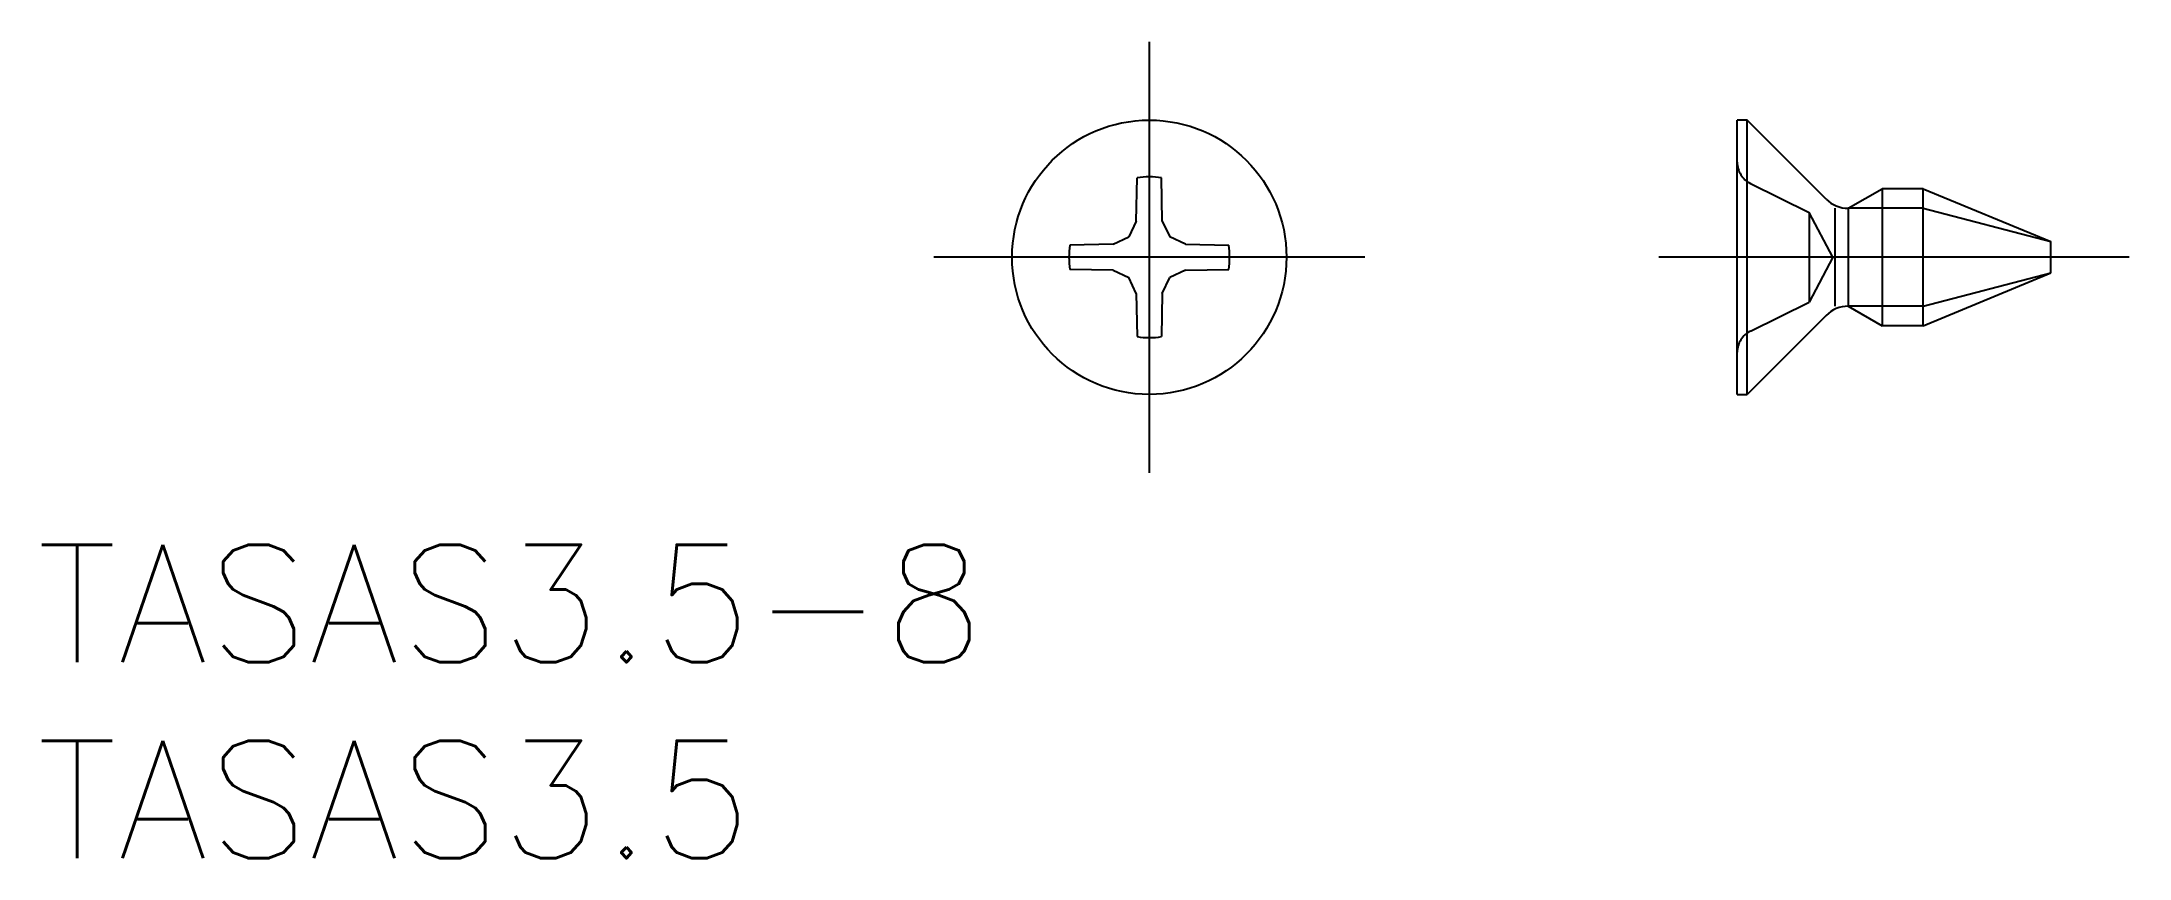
# Model space of a CAD drawing. Extents: x -28.3 to 25, y -15.3 to 5.5.
import ezdxf

# ---------------------------------------------------------------- set-up
doc = ezdxf.new("R2010")
doc.units = 0
doc.linetypes.add('CENTER', pattern=[50.8, 31.75, -6.35, 6.35, -6.35])
doc.linetypes.add('DASHED', pattern=[19.05, 12.7, -6.35])
doc.layers.get('0').update_dxf_attribs({"linetype": 'CONTINUOUS'})
doc.layers.add('CENTER', color=1, linetype='CENTER')
doc.styles.get("Standard").update_dxf_attribs({"font": 'txt.shx', "height": 3, "bigfont": 'bigfont.shx'})

msp = doc.modelspace()

# ---------------------------------------------------------------- linework, layer by layer
at = {"color": 7, "linetype": 'CONTINUOUS'}
for p, q in [((15, -3.5), (15, 3.5)), ((15.25, 3.5), (15, 3.5)), ((17.266, 1.484), (15.25, 3.5)), ((15.25, -3.5), (15.25, 3.5)), ((-0.331, 0.925), (-0.312, 2.026)), ((0.331, 0.925), (0.312, 2.026)), ((17.831, 1.25), (18.697, 1.75)), ((18.697, 1.75), (18.697, -1.75)), ((19.741, 1.75), (18.697, 1.75)), ((19.741, -1.75), (19.741, 1.75)), ((19.741, 1.75), (23, 0.4)), ((17.5, -1.25), (17.5, 1.25)), ((17.831, 1.25), (17.831, -1.25)), ((-0.331, 0.925), (-0.52, 0.52)), ((0.331, 0.925), (0.52, 0.52)), ((-0.925, 0.331), (-2.026, 0.312)), ((-0.925, 0.331), (-0.52, 0.52)), ((0.925, 0.331), (0.52, 0.52)), ((0.925, 0.331), (2.026, 0.312)), ((23, -0.4), (23, 0.4)), ((-0.925, -0.331), (-2.026, -0.312)), ((-0.925, -0.331), (-0.52, -0.52)), ((-0.331, -0.925), (-0.52, -0.52)), ((0.331, -0.925), (0.52, -0.52)), ((0.925, -0.331), (0.52, -0.52)), ((0.925, -0.331), (2.026, -0.312)), ((19.741, -1.75), (23, -0.4)), ((-0.331, -0.925), (-0.312, -2.026)), ((0.331, -0.925), (0.312, -2.026)), ((17.266, -1.484), (15.25, -3.5)), ((17.831, -1.25), (18.697, -1.75)), ((19.741, -1.75), (18.697, -1.75)), ((15, -3.5), (15.25, -3.5))]:
    msp.add_line(p, q, dxfattribs=at)
at = {"color": 3, "linetype": 'DASHED'}
for p, q in [((15.334, 1.885), (16.831, 1.145)), ((17.44, 0), (16.831, 1.145)), ((16.831, 1.145), (16.831, -1.145)), ((17.44, 0), (16.831, -1.145)), ((15.334, -1.885), (16.831, -1.145))]:
    msp.add_line(p, q, dxfattribs=at)
at = {"color": 3, "linetype": 'CONTINUOUS'}
for p, q in [((19.741, 1.25), (17.831, 1.25)), ((19.741, 1.25), (23, 0.4)), ((19.741, -1.25), (23, -0.4)), ((19.741, -1.25), (17.831, -1.25))]:
    msp.add_line(p, q, dxfattribs=at)
at = {"color": 7, "linetype": 'CONTINUOUS'}
msp.add_circle((0, 0), 3.5, dxfattribs=at)
at = {"color": 3, "linetype": 'DASHED'}
for centre, start, end in [((15.6, 2.423), 180, 243.7), ((15.6, -2.423), 116.3, 180)]:
    msp.add_arc(centre, 0.6, start, end, dxfattribs=at)
at = {"color": 7, "linetype": 'CONTINUOUS'}
for centre, radius, start, end in [((0, 0), 2.05, 81.2569, 98.7431), ((17.831, 2.05), 0.8, 225, 270), ((0, 0), 2.05, 171.2569, 188.7431), ((0, 0), 2.05, 351.2569, 8.7431), ((17.831, -2.05), 0.8, 90, 135), ((0, 0), 2.05, 261.2569, 278.7431)]:
    msp.add_arc(centre, radius, start, end, dxfattribs=at)
at = {"layer": 'CENTER', "color": 1, "linetype": 'CENTER'}
for p, q in [((0, 5.5), (0, -5.5)), ((25, 0), (13, 0)), ((5.5, 0), (-5.5, 0))]:
    msp.add_line(p, q, dxfattribs=at)

# ---------------------------------------------------------------- texts
at = {"color": 7, "linetype": 'CONTINUOUS'}
for s, p in [('TASAS3.5-8', (-28.384, -10.337)), ('TASAS3.5', (-28.384, -15.337))]:
    msp.add_text(s, height=3, dxfattribs=at).set_placement(p)

doc.saveas('drawing.dxf')
